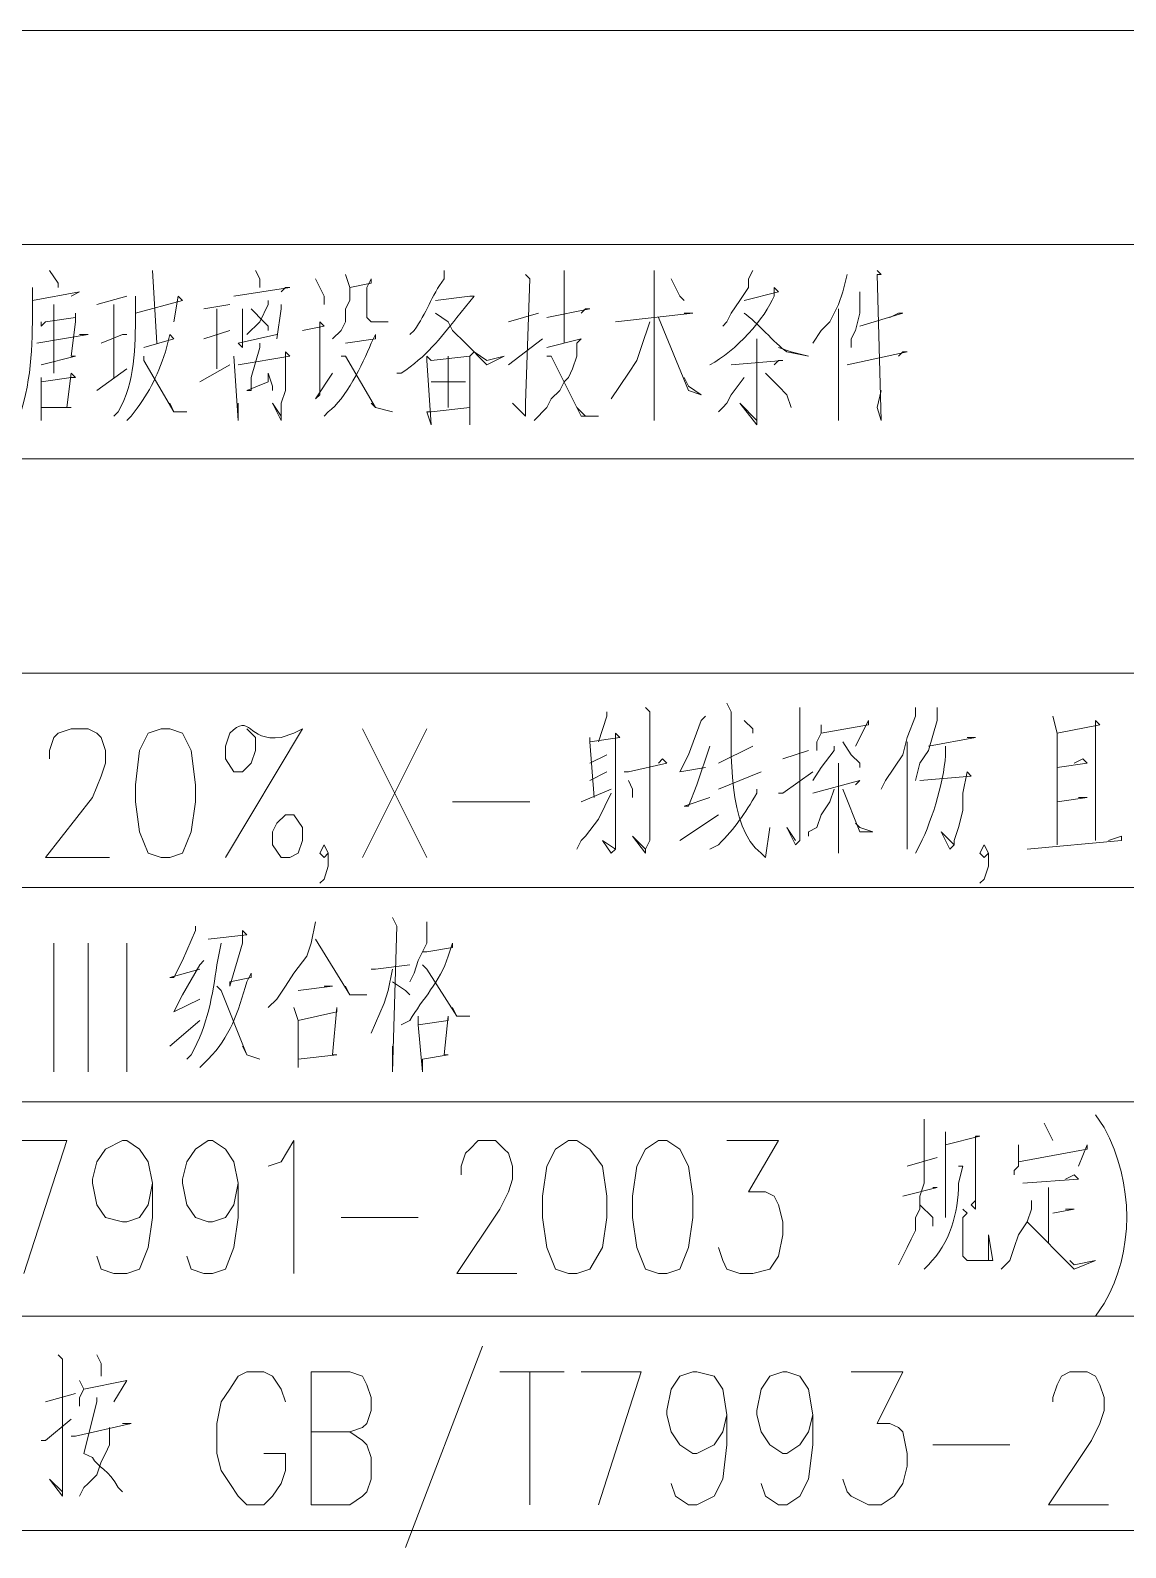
# Model space of a CAD drawing. Header units: millimetres. Extents: x 0 to 819, y 0 to 1152.
# Drawn here: x 679.6 to 725.6, y 832.3 to 896 of the extents above; entities that cross this region are included whole.
import ezdxf

# ---------------------------------------------------------------- set-up
doc = ezdxf.new("R2010")
doc.units = ezdxf.units.MM
doc.layers.add('1', color=7, linetype='Continuous')

msp = doc.modelspace()

# ---------------------------------------------------------------- linework, layer by layer
at = {"layer": '1', "color": 0, "lineweight": 9}
for points in [[(819, 896.001732), (569.34, 896.001732)], [(819, 887.001732), (569.34, 887.001732)], [(680.4, 885.921732), (680.76, 885.381732), (680.76, 885.201732)], [(684.72, 885.921732), (684.9, 882.861732)], [(689.04, 885.921732), (689.22, 885.561732), (689.22, 885.201732)], [(692.82, 885.741732), (693, 885.201732), (693, 884.661732), (692.82, 884.301732), (692.82, 883.761732), (692.64, 883.401732), (692.28, 883.041732)], [(700.38, 885.741732), (700.56, 885.561732), (700.38, 880.341732), (700.38, 879.981732), (700.38, 879.801732), (699.84, 880.341732), (700.38, 879.801732)], [(702, 885.921732), (702, 885.741732), (702, 885.741732), (702, 882.861732)], [(705.78, 885.921732), (705.78, 885.561732), (705.78, 885.741732), (705.78, 879.621732), (705.78, 879.981732), (705.78, 880.881732)], [(709.92, 885.921732), (709.74, 885.561732), (709.74, 885.201732), (709.38, 884.661732), (709.02, 884.121732), (708.84, 883.761732), (708.66, 883.581732)], [(713.88, 885.741732), (713.7, 885.021732), (713.52, 884.481732), (713.16, 883.761732), (712.8, 883.401732), (712.44, 882.861732)], [(715.14, 885.921732), (715.32, 885.741732), (715.14, 885.741732), (715.32, 879.621732), (715.14, 880.161732), (715.32, 880.881732)], [(688.14, 884.841732), (690.48, 885.201732), (690.3, 885.201732), (690.12, 885.021732)], [(691.56, 885.561732), (691.92, 884.841732), (691.92, 884.481732)], [(693, 885.201732), (693.9, 885.381732), (693.9, 885.561732), (693.72, 885.201732), (693.72, 883.941732), (693.9, 883.761732), (694.08, 883.761732), (694.26, 883.761732), (694.44, 883.761732), (694.62, 883.761732), (694.62, 883.761732)], [(706.5, 885.561732), (706.68, 885.201732), (706.86, 884.841732), (707.04, 884.661732)], [(679.68, 884.661732), (681.66, 885.021732), (681.66, 885.021732), (681.3, 884.841732)], [(680.58, 884.481732), (680.58, 884.301732), (680.58, 881.601732)], [(683.64, 884.841732), (682.38, 884.481732)], [(683.1, 884.481732), (683.1, 881.421732)], [(684, 884.121732), (685.98, 884.661732), (685.8, 884.841732), (685.62, 883.761732)], [(686.88, 884.301732), (687.96, 884.481732)], [(689.58, 884.661732), (689.58, 884.481732), (689.22, 883.761732), (688.68, 883.221732)], [(690.12, 884.481732), (690.12, 884.301732), (689.94, 883.041732)], [(714.42, 885.021732), (714.42, 884.121732), (714.24, 883.401732), (714.06, 883.041732), (714.06, 882.681732)], [(680.04, 883.761732), (680.04, 883.581732), (680.22, 883.761732), (681.48, 883.941732), (681.48, 884.121732), (681.48, 883.761732), (681.3, 882.321732), (681.48, 882.321732), (680.04, 881.961732)], [(687.42, 881.781732), (687.42, 884.301732)], [(688.5, 884.301732), (688.5, 884.121732), (688.5, 882.681732), (688.32, 882.861732), (689.94, 883.221732)], [(688.86, 884.301732), (689.4, 883.761732), (689.58, 883.581732), (689.58, 883.401732)], [(696.6, 884.121732), (696.6, 884.121732), (697.14, 883.761732), (697.32, 883.401732), (697.86, 882.861732), (698.76, 881.961732), (699.48, 882.321732), (698.76, 882.141732), (698.22, 882.501732), (698.04, 882.321732), (696.42, 882.141732), (696.24, 882.321732), (696.24, 882.141732), (696.42, 879.441732), (696.24, 879.981732), (696.42, 879.981732), (696.42, 879.981732), (698.04, 880.161732), (698.04, 879.441732), (698.04, 882.321732)], [(699.66, 883.761732), (700.92, 884.121732)], [(701.28, 883.941732), (703.08, 884.301732), (702.9, 884.301732), (702.72, 884.121732)], [(704.16, 883.761732), (707.4, 884.121732), (707.22, 884.121732), (707.04, 884.121732)], [(705.96, 883.941732), (707.22, 880.881732), (707.76, 880.701732), (707.22, 881.061732), (707.04, 881.421732)], [(713.52, 884.301732), (713.52, 879.621732), (713.52, 880.521732)], [(714.42, 883.581732), (716.22, 884.121732), (716.04, 884.121732), (715.68, 883.941732)], [(679.86, 882.861732), (682.02, 883.221732), (681.84, 883.221732), (681.66, 883.221732)], [(683.64, 883.221732), (683.46, 883.221732), (682.56, 882.861732)], [(687.96, 883.401732), (686.88, 883.041732)], [(691.02, 883.401732), (691.92, 883.581732), (691.74, 883.761732), (691.74, 883.401732), (691.74, 880.701732), (691.56, 880.521732), (692.28, 881.601732)], [(705.6, 883.761732), (705.24, 882.681732), (705.24, 882.681732), (705.06, 882.141732), (704.7, 881.601732), (703.98, 880.521732)], [(689.22, 882.861732), (689.22, 882.681732), (688.86, 881.421732), (688.86, 880.881732), (688.68, 880.881732), (689.58, 881.241732), (689.58, 881.601732), (689.76, 881.061732), (689.76, 880.881732)], [(699.66, 881.961732), (701.1, 883.041732)], [(701.28, 882.681732), (702.72, 883.041732), (702.72, 883.041732), (702.54, 882.861732), (702.54, 882.321732), (702.36, 881.781732), (702.18, 881.421732), (702, 881.241732), (701.82, 880.881732), (701.46, 880.521732), (701.28, 880.161732), (701.1, 879.981732), (700.92, 879.801732), (700.74, 879.621732)], [(710.1, 882.861732), (710.1, 879.441732), (709.38, 880.341732), (710.1, 879.621732)], [(710.1, 883.041732), (710.1, 882.861732)], [(684.36, 882.321732), (684.36, 882.141732), (685.62, 879.981732), (686.16, 879.981732), (685.62, 879.981732), (685.44, 880.341732)], [(686.7, 881.241732), (687.96, 881.961732)], [(688.14, 882.321732), (688.32, 879.621732), (688.32, 879.981732), (688.32, 880.341732)], [(688.32, 881.961732), (690.48, 882.321732), (690.3, 882.501732), (690.3, 882.141732), (690.3, 880.881732), (690.12, 880.341732), (690.12, 879.801732), (690.12, 879.621732), (689.76, 880.341732), (690.12, 879.801732)], [(692.64, 882.321732), (692.82, 882.321732), (694.08, 880.161732), (694.8, 879.981732), (694.08, 880.161732), (693.9, 880.341732)], [(697.14, 882.321732), (697.14, 880.161732)], [(701.28, 882.321732), (701.46, 882.321732), (702.72, 879.801732), (703.44, 879.801732), (702.9, 879.801732), (702.54, 880.161732)], [(709.02, 881.961732), (711.18, 882.141732), (711, 882.141732), (710.82, 881.961732)], [(713.88, 881.961732), (716.4, 882.501732), (716.22, 882.501732), (716.04, 882.321732)], [(680.04, 881.421732), (680.04, 881.061732), (680.04, 879.621732), (680.04, 879.981732), (680.04, 880.161732), (681.3, 880.161732), (681.12, 880.161732), (681.3, 881.601732), (681.48, 881.421732), (681.3, 881.421732), (680.04, 881.241732)], [(682.38, 880.881732), (683.64, 881.781732)], [(709.56, 881.421732), (709.02, 880.701732), (708.84, 880.341732), (708.66, 880.161732), (708.48, 879.981732), (708.48, 879.981732)], [(710.46, 881.601732), (711, 881.061732), (711.36, 880.701732), (711.54, 880.161732)], [(696.42, 881.241732), (697.86, 881.241732)], [(819, 878.001732), (569.34, 878.001732)], [(819, 869.001732), (569.34, 869.001732)], [(703.8, 867.381732), (703.8, 867.201732), (703.44, 866.121732)], [(705.42, 867.561732), (705.6, 867.381732), (705.6, 867.201732), (705.6, 861.981732), (705.42, 861.621732), (705.42, 861.441732), (705.42, 861.441732), (704.88, 862.161732), (705.42, 861.621732), (705.42, 861.621732)], [(711.9, 867.561732), (711.9, 867.201732), (711.9, 867.381732), (711.9, 862.341732), (711.9, 861.981732), (711.72, 861.801732), (711.36, 862.521732), (711.72, 861.981732)], [(716.76, 867.561732), (716.76, 867.201732), (716.4, 866.301732), (716.22, 865.581732), (715.5, 864.501732), (715.32, 864.141732)], [(717.66, 867.561732), (717.66, 867.021732), (717.3, 865.761732), (716.94, 865.221732), (716.76, 864.501732)], [(680.4, 865.401732), (680.4, 865.761732), (680.58, 866.301732), (680.76, 866.481732), (681.3, 866.661732), (682.02, 866.661732), (682.38, 866.481732), (682.56, 866.301732), (682.74, 865.761732), (682.74, 865.221732), (682.56, 864.681732), (682.2, 863.781732), (680.22, 861.261732), (682.92, 861.261732)], [(685.08, 866.661732), (684.54, 866.481732), (684.18, 865.761732), (684, 864.321732), (684, 863.601732), (684.18, 862.341732), (684.54, 861.441732), (685.08, 861.261732), (685.44, 861.261732), (685.98, 861.441732), (686.34, 862.341732), (686.52, 863.601732), (686.52, 864.321732), (686.34, 865.761732), (685.98, 866.481732), (685.44, 866.661732), (685.08, 866.661732)], [(687.78, 861.261732), (691.02, 866.661732)], [(693.54, 861.261732), (696.24, 866.661732)], [(693.54, 866.661732), (696.24, 861.261732)], [(707.94, 867.201732), (707.76, 867.021732), (707.22, 865.581732), (706.86, 864.861732), (707.94, 865.041732)], [(709.92, 866.481732), (709.92, 866.661732), (709.56, 867.021732)], [(712.8, 866.841732), (712.8, 866.481732), (712.62, 866.121732), (712.62, 865.761732)], [(712.8, 866.481732), (714.78, 866.841732), (714.78, 867.021732), (714.24, 865.941732)], [(722.52, 867.201732), (722.7, 866.481732), (722.7, 861.801732)], [(722.7, 866.481732), (724.5, 866.841732), (724.32, 867.021732), (724.32, 863.781732), (724.32, 861.981732)], [(703.08, 866.121732), (704.34, 866.301732), (704.16, 866.481732), (704.16, 861.621732), (704.16, 861.621732), (703.98, 861.441732), (703.62, 861.981732), (703.62, 861.981732), (704.16, 861.621732)], [(703.08, 866.301732), (703.08, 866.121732), (703.26, 863.781732)], [(713.7, 866.121732), (714.06, 865.581732), (714.42, 865.221732), (714.42, 865.041732)], [(716.4, 866.121732), (716.4, 861.621732), (716.4, 861.801732), (716.4, 862.521732)], [(717.3, 865.941732), (719.28, 866.301732), (719.1, 866.301732), (718.92, 866.301732)], [(703.08, 865.221732), (703.8, 865.581732)], [(704.52, 864.861732), (704.7, 864.861732), (706.32, 865.221732), (706.14, 865.401732), (705.96, 865.221732)], [(708.12, 865.941732), (707.58, 864.321732), (707.22, 863.421732), (707.04, 863.421732), (708.12, 863.781732)], [(708.48, 865.221732), (709.92, 865.941732)], [(711.18, 865.401732), (712.26, 865.761732)], [(713.34, 865.941732), (713.34, 865.761732), (712.8, 865.041732), (712.44, 864.501732)], [(722.7, 865.041732), (723.96, 865.221732), (723.78, 865.401732), (723.42, 865.221732)], [(703.8, 864.861732), (703.08, 864.501732)], [(708.48, 864.141732), (710.28, 864.861732)], [(711, 863.961732), (711.18, 863.961732), (712.44, 864.861732)], [(713.52, 865.221732), (713.52, 865.041732), (713.52, 865.041732), (713.52, 861.441732), (713.52, 861.801732), (713.52, 861.981732)], [(716.94, 864.501732), (719.1, 864.681732), (718.92, 864.861732), (718.74, 863.961732), (718.74, 863.241732), (718.56, 862.521732), (718.38, 861.981732), (718.38, 861.801732), (718.2, 861.621732), (717.84, 862.341732), (718.38, 861.801732), (718.38, 861.981732)], [(703.98, 864.141732), (702.72, 863.601732)], [(704.7, 864.501732), (704.88, 864.141732), (704.88, 863.961732), (704.88, 863.781732)], [(713.34, 864.141732), (713.16, 863.601732), (712.8, 863.061732), (712.62, 862.521732), (712.26, 862.341732), (712.26, 862.161732)], [(712.44, 863.961732), (714.42, 864.501732), (714.42, 864.501732), (714.24, 864.321732)], [(713.7, 864.141732), (714.42, 862.341732), (714.96, 862.341732), (714.42, 862.521732), (714.24, 862.701732)], [(697.32, 863.601732), (700.56, 863.601732)], [(703.98, 863.961732), (703.44, 862.881732), (702.9, 862.161732), (702.72, 861.981732), (702.54, 861.621732)], [(722.7, 863.601732), (723.96, 863.781732), (723.78, 863.781732), (723.6, 863.781732)], [(690.3, 863.061732), (689.94, 862.701732), (689.76, 862.341732), (689.76, 861.801732), (690.12, 861.261732), (690.48, 861.261732), (690.84, 861.441732), (691.02, 861.981732), (691.02, 862.521732), (690.66, 863.061732), (690.3, 863.061732)], [(706.86, 861.981732), (708.48, 863.061732)], [(721.44, 861.621732), (725.4, 861.981732), (725.4, 862.161732), (724.86, 861.981732)], [(692.1, 861.441732), (691.92, 861.261732), (691.74, 861.441732), (691.92, 861.801732), (692.1, 861.441732), (692.1, 860.901732), (691.92, 860.361732), (691.74, 860.181732)], [(719.82, 861.441732), (719.64, 861.261732), (719.46, 861.441732), (719.64, 861.801732), (719.82, 861.441732), (719.82, 860.901732), (719.64, 860.361732), (719.46, 860.181732)], [(819, 860.001732), (600.48, 860.001732)], [(686.52, 858.381732), (686.52, 858.201732), (685.98, 856.941732), (685.62, 856.221732), (685.44, 856.221732), (686.7, 856.581732)], [(691.56, 858.561732), (691.38, 857.661732), (691.2, 857.121732), (690.66, 856.401732), (690.3, 855.861732), (689.94, 855.321732), (689.58, 854.961732)], [(694.8, 858.741732), (694.98, 858.381732), (694.8, 852.261732), (694.8, 852.621732), (694.8, 853.341732)], [(696.24, 858.561732), (696.24, 858.201732), (696.24, 857.661732), (695.88, 856.941732), (695.7, 856.401732), (695.52, 856.041732)], [(691.56, 857.841732), (693, 855.501732), (693.72, 855.501732), (693, 855.501732), (692.82, 855.861732)], [(680.58, 852.261732), (680.58, 857.661732)], [(682.02, 852.261732), (682.02, 857.661732)], [(683.64, 852.261732), (683.64, 857.661732)], [(686.88, 856.941732), (686.7, 856.761732), (685.98, 855.501732), (685.62, 854.781732), (685.62, 854.781732), (686.7, 855.321732)], [(693.9, 856.581732), (694.08, 856.581732), (695.52, 856.761732)], [(694.8, 856.581732), (694.62, 855.681732), (694.44, 855.141732), (693.9, 853.881732)], [(696.06, 856.761732), (696.24, 856.581732), (697.5, 854.601732), (698.04, 854.601732), (697.5, 854.601732), (697.32, 854.961732)], [(687.42, 855.861732), (687.6, 855.681732), (688.68, 852.981732), (689.22, 852.801732), (688.68, 852.981732), (688.5, 853.341732)], [(690.84, 855.681732), (692.28, 855.861732), (692.28, 855.861732), (691.92, 855.861732)], [(694.8, 856.041732), (695.34, 855.681732), (695.52, 855.501732)], [(690.66, 854.961732), (690.84, 854.421732), (690.84, 853.521732), (690.84, 852.441732), (690.84, 852.801732), (692.46, 852.981732), (692.28, 852.981732), (692.46, 854.961732), (692.46, 854.781732), (690.84, 854.421732)], [(695.88, 854.601732), (695.88, 854.241732), (696.06, 852.261732), (696.06, 852.801732), (697.14, 852.981732), (696.96, 852.981732), (697.14, 854.601732), (697.14, 854.421732), (695.88, 854.241732)], [(685.44, 853.341732), (686.7, 854.421732)], [(819, 851.001732), (569.34, 851.001732)], [(717.12, 850.281732), (717.12, 849.921732), (717.12, 849.741732), (717.12, 848.661732), (717.12, 847.941732), (717.12, 847.581732), (716.94, 847.041732), (716.94, 846.501732), (716.76, 846.141732), (716.76, 845.601732), (716.58, 845.241732), (716.4, 844.881732), (716.04, 844.161732)], [(722.16, 850.101732), (722.52, 849.381732), (722.52, 849.381732)], [(718.02, 849.741732), (718.02, 846.141732), (718.02, 846.861732)], [(718.02, 849.201732), (719.46, 849.561732), (719.28, 849.561732), (719.28, 849.381732), (719.28, 847.221732), (719.28, 846.501732), (719.1, 846.681732), (719.28, 846.861732)], [(678.6, 849.381732), (681.12, 849.381732), (679.32, 843.801732)], [(684.72, 847.581732), (684.54, 846.681732), (684.18, 846.141732), (683.64, 845.961732), (683.46, 845.961732), (682.74, 846.141732), (682.38, 846.681732), (682.2, 847.581732), (682.2, 847.761732), (682.38, 848.481732), (682.74, 849.021732), (683.46, 849.381732), (683.64, 849.381732), (684.18, 849.021732), (684.54, 848.481732), (684.72, 847.581732), (684.72, 846.141732), (684.54, 844.881732), (684.18, 843.981732), (683.64, 843.801732), (683.1, 843.801732), (682.56, 843.981732), (682.38, 844.521732)], [(688.32, 847.581732), (688.14, 846.681732), (687.78, 846.141732), (687.24, 845.961732), (687.06, 845.961732), (686.52, 846.141732), (686.16, 846.681732), (685.98, 847.581732), (685.98, 847.761732), (686.16, 848.481732), (686.52, 849.021732), (687.06, 849.381732), (687.24, 849.381732), (687.78, 849.021732), (688.14, 848.481732), (688.32, 847.581732), (688.32, 846.141732), (688.14, 844.881732), (687.78, 843.981732), (687.24, 843.801732), (686.88, 843.801732), (686.34, 843.981732), (686.16, 844.521732)], [(689.58, 848.301732), (690.12, 848.481732), (690.66, 849.381732), (690.66, 843.801732)], [(697.68, 847.941732), (697.68, 848.301732), (697.86, 848.841732), (698.04, 849.021732), (698.4, 849.381732), (699.12, 849.381732), (699.48, 849.021732), (699.66, 848.841732), (699.84, 848.301732), (699.84, 847.761732), (699.66, 847.221732), (699.3, 846.501732), (697.5, 843.801732), (700.02, 843.801732)], [(702.18, 849.381732), (701.64, 849.021732), (701.28, 848.301732), (701.1, 847.041732), (701.1, 846.141732), (701.28, 844.881732), (701.64, 843.981732), (702.18, 843.801732), (702.54, 843.801732), (703.08, 843.981732), (703.62, 844.881732), (703.8, 846.141732), (703.8, 847.041732), (703.62, 848.301732), (703.08, 849.021732), (702.54, 849.381732), (702.18, 849.381732)], [(705.96, 849.381732), (705.42, 849.021732), (705.06, 848.301732), (704.88, 847.041732), (704.88, 846.141732), (705.06, 844.881732), (705.42, 843.981732), (705.96, 843.801732), (706.32, 843.801732), (706.86, 843.981732), (707.22, 844.881732), (707.4, 846.141732), (707.4, 847.041732), (707.22, 848.301732), (706.86, 849.021732), (706.32, 849.381732), (705.96, 849.381732)], [(708.84, 849.381732), (711, 849.381732), (709.74, 847.221732), (710.46, 847.221732), (710.82, 847.041732), (711, 846.681732), (711.18, 845.961732), (711.18, 845.421732), (711, 844.521732), (710.64, 843.981732), (709.92, 843.801732), (709.38, 843.801732), (708.84, 843.981732), (708.66, 844.341732), (708.48, 844.881732)], [(721.08, 849.201732), (721.08, 848.661732), (721.08, 848.301732), (720.9, 848.121732), (720.9, 847.941732)], [(721.08, 848.481732), (723.96, 849.021732), (723.96, 849.201732), (723.6, 848.301732)], [(716.4, 848.301732), (717.66, 848.661732)], [(721.26, 847.581732), (723.6, 847.761732), (723.42, 847.941732), (723.06, 847.761732)], [(716.22, 847.041732), (717.66, 847.401732), (717.48, 847.401732), (717.48, 847.401732)], [(721.62, 846.861732), (721.62, 846.501732), (721.44, 845.961732), (721.08, 845.421732), (720.9, 844.881732), (720.72, 844.341732), (720.36, 843.981732)], [(722.34, 847.401732), (722.34, 845.061732)], [(716.94, 846.681732), (717.48, 846.141732), (717.48, 845.781732)], [(718.74, 846.501732), (718.92, 846.321732), (718.74, 846.141732), (718.74, 844.701732), (718.74, 844.521732), (718.92, 844.341732), (718.92, 844.341732), (719.64, 844.341732), (720, 844.341732), (719.82, 845.421732), (719.82, 844.341732)], [(722.52, 846.321732), (722.52, 846.321732), (723.42, 846.501732), (723.24, 846.501732), (723.06, 846.501732)], [(692.64, 846.141732), (695.88, 846.141732)], [(721.44, 845.961732), (721.44, 845.961732), (723.42, 843.981732), (724.32, 844.341732), (723.42, 844.161732), (723.24, 844.341732)], [(819, 842.001732), (569.34, 842.001732)], [(698.58, 840.741732), (695.34, 832.281732)], [(680.76, 840.381732), (680.94, 840.201732), (680.94, 840.201732), (680.94, 834.801732), (680.94, 834.621732), (680.94, 834.441732), (680.4, 835.161732), (680.94, 834.621732)], [(682.38, 840.381732), (682.56, 840.021732), (682.56, 839.841732), (682.56, 839.481732)], [(681.66, 839.301732), (681.84, 838.941732), (681.66, 838.581732), (681.66, 838.221732), (681.66, 838.221732)], [(681.84, 838.941732), (683.64, 839.301732), (683.64, 839.301732), (683.1, 838.401732)], [(690.3, 838.401732), (690.12, 838.941732), (689.76, 839.481732), (689.4, 839.661732), (688.68, 839.661732), (688.32, 839.481732), (687.96, 838.941732), (687.6, 838.401732), (687.42, 837.501732), (687.42, 836.241732), (687.6, 835.521732), (687.96, 834.981732), (688.32, 834.441732), (688.68, 834.081732), (689.4, 834.081732), (689.76, 834.441732), (690.12, 834.981732), (690.3, 835.521732), (690.3, 836.241732), (689.4, 836.241732)], [(691.38, 834.081732), (691.38, 839.661732), (693, 839.661732), (693.54, 839.481732), (693.72, 839.121732), (693.9, 838.581732), (693.9, 838.041732), (693.72, 837.501732), (693.54, 837.321732), (693, 837.141732), (691.38, 837.141732)], [(699.3, 839.661732), (702, 839.661732)], [(700.56, 839.661732), (700.56, 834.081732)], [(702.72, 839.661732), (705.24, 839.661732), (703.44, 834.081732)], [(708.84, 837.861732), (708.66, 837.141732), (708.3, 836.601732), (707.58, 836.241732), (707.4, 836.241732), (706.86, 836.601732), (706.5, 837.141732), (706.32, 837.861732), (706.32, 838.041732), (706.5, 838.941732), (706.86, 839.481732), (707.4, 839.661732), (707.58, 839.661732), (708.3, 839.481732), (708.66, 838.941732), (708.84, 837.861732), (708.84, 836.601732), (708.66, 835.161732), (708.3, 834.441732), (707.58, 834.081732), (707.22, 834.081732), (706.68, 834.441732), (706.5, 834.981732)], [(712.44, 837.861732), (712.26, 837.141732), (711.9, 836.601732), (711.36, 836.241732), (711.18, 836.241732), (710.64, 836.601732), (710.28, 837.141732), (710.1, 837.861732), (710.1, 838.041732), (710.28, 838.941732), (710.64, 839.481732), (711.18, 839.661732), (711.36, 839.661732), (711.9, 839.481732), (712.26, 838.941732), (712.44, 837.861732), (712.44, 836.601732), (712.26, 835.161732), (711.9, 834.441732), (711.36, 834.081732), (711, 834.081732), (710.46, 834.441732), (710.28, 834.981732)], [(714.06, 839.661732), (716.22, 839.661732), (715.14, 837.501732), (715.68, 837.501732), (716.04, 837.321732), (716.22, 837.141732), (716.4, 836.241732), (716.4, 835.701732), (716.22, 834.981732), (715.86, 834.441732), (715.32, 834.081732), (714.78, 834.081732), (714.06, 834.441732), (713.88, 834.621732), (713.7, 835.161732)], [(722.52, 838.401732), (722.52, 838.581732), (722.7, 839.121732), (722.88, 839.481732), (723.24, 839.661732), (723.96, 839.661732), (724.32, 839.481732), (724.5, 839.121732), (724.68, 838.581732), (724.68, 838.041732), (724.5, 837.501732), (724.14, 836.781732), (722.34, 834.081732), (724.86, 834.081732)], [(680.22, 838.401732), (681.48, 838.761732)], [(680.04, 836.781732), (680.22, 836.781732), (681.3, 837.681732)], [(681.3, 836.961732), (681.48, 836.961732), (681.48, 836.961732), (683.82, 837.501732), (683.46, 837.501732)], [(682.92, 837.321732), (682.92, 836.601732), (682.74, 836.241732), (682.56, 835.881732), (682.38, 835.341732), (682.02, 834.981732), (681.84, 834.801732), (681.66, 834.441732)], [(693, 837.141732), (693.54, 836.781732), (693.72, 836.601732), (693.9, 836.061732), (693.9, 835.161732), (693.72, 834.621732), (693.54, 834.441732), (693, 834.081732), (691.38, 834.081732)], [(717.48, 836.601732), (720.72, 836.601732)], [(819, 833.001732), (569.34, 833.001732)]]:
    msp.add_lwpolyline(points, dxfattribs=at)
for points, knots in [([(696.96, 885.921732), (696.96, 885.921732), (696.96, 885.561732), (696.96, 885.561732), (696.42, 884.841732), (696.24, 884.121732), (695.7, 883.401732), (695.7, 883.401732), (695.52, 883.221732), (695.52, 883.221732)], [0, 0, 0, 0, 1, 1, 1, 2, 2, 2, 3, 3, 3, 3]), ([(679.68, 885.201732), (679.68, 885.201732), (679.68, 884.661732), (679.68, 884.661732), (679.68, 883.041732), (679.68, 881.421732), (679.14, 879.801732), (679.14, 879.801732), (679.14, 879.621732), (679.14, 879.621732)], [0, 0, 0, 0, 1, 1, 1, 2, 2, 2, 3, 3, 3, 3]), ([(709.56, 884.661732), (709.56, 884.661732), (711, 885.021732), (711, 885.021732), (711, 885.021732), (710.82, 885.201732), (710.82, 885.201732), (710.82, 885.201732), (710.82, 884.841732), (710.82, 884.841732), (710.46, 883.941732), (709.2, 882.501732), (708.12, 881.961732), (708.12, 881.961732), (708.12, 881.961732), (708.12, 881.961732)], [0, 0, 0, 0, 1, 1, 1, 2, 2, 2, 3, 3, 3, 4, 4, 4, 5, 5, 5, 5]), ([(684, 884.841732), (684, 884.841732), (684, 884.121732), (684, 884.121732), (684, 882.681732), (684, 881.241732), (683.28, 879.981732), (683.28, 879.981732), (683.1, 879.801732), (683.1, 879.801732)], [0, 0, 0, 0, 1, 1, 1, 2, 2, 2, 3, 3, 3, 3]), ([(696.6, 884.661732), (696.6, 884.661732), (698.04, 884.841732), (698.04, 884.841732), (698.04, 884.841732), (698.04, 884.841732), (698.04, 884.841732), (698.04, 884.841732), (698.22, 884.841732), (698.22, 884.841732), (698.22, 884.841732), (697.5, 883.941732), (697.5, 883.941732), (696.78, 883.041732), (696.24, 882.321732), (695.16, 881.601732), (695.16, 881.601732), (694.98, 881.601732), (694.98, 881.601732)], [0, 0, 0, 0, 1, 1, 1, 2, 2, 2, 3, 3, 3, 4, 4, 4, 5, 5, 5, 6, 6, 6, 6]), ([(709.56, 884.121732), (709.56, 884.121732), (709.56, 884.121732), (709.56, 884.121732), (710.1, 883.761732), (710.82, 882.861732), (711.36, 882.501732), (711.36, 882.501732), (712.26, 882.321732), (712.26, 882.321732), (712.26, 882.321732), (711.54, 882.501732), (711.54, 882.501732), (711.54, 882.501732), (711, 882.681732), (711, 882.681732)], [0, 0, 0, 0, 1, 1, 1, 2, 2, 2, 3, 3, 3, 4, 4, 4, 5, 5, 5, 5]), ([(684.36, 882.681732), (684.36, 882.681732), (685.62, 883.041732), (685.62, 883.041732), (685.62, 883.041732), (685.44, 883.221732), (685.44, 883.221732), (685.44, 883.221732), (685.26, 882.501732), (685.26, 882.501732), (684.9, 881.421732), (684.54, 880.701732), (683.82, 879.801732), (683.82, 879.801732), (683.64, 879.621732), (683.64, 879.621732)], [0, 0, 0, 0, 1, 1, 1, 2, 2, 2, 3, 3, 3, 4, 4, 4, 5, 5, 5, 5]), ([(692.82, 882.861732), (692.82, 882.861732), (694.08, 883.041732), (694.08, 883.041732), (694.08, 883.041732), (694.08, 883.221732), (694.08, 883.221732), (694.08, 883.221732), (693.9, 882.861732), (693.9, 882.861732), (693.54, 881.961732), (692.82, 880.521732), (692.1, 879.981732), (692.1, 879.981732), (691.92, 879.801732), (691.92, 879.801732)], [0, 0, 0, 0, 1, 1, 1, 2, 2, 2, 3, 3, 3, 4, 4, 4, 5, 5, 5, 5]), ([(688.68, 866.661732), (688.68, 866.661732), (689.04, 866.301732), (689.04, 866.301732), (689.04, 866.301732), (689.04, 865.761732), (689.04, 865.761732), (689.04, 865.761732), (688.86, 865.221732), (688.86, 865.221732), (688.86, 865.221732), (688.5, 864.861732), (688.5, 864.861732), (688.5, 864.861732), (688.14, 864.861732), (688.14, 864.861732), (688.14, 864.861732), (687.78, 865.401732), (687.78, 865.401732), (687.78, 865.401732), (687.78, 865.941732), (687.78, 865.941732), (687.78, 865.941732), (687.96, 866.481732), (687.96, 866.481732), (688.86, 867.381732), (688.68, 866.121732), (690.12, 866.301732), (690.12, 866.301732), (690.66, 866.481732), (690.66, 866.481732), (690.66, 866.481732), (691.02, 866.661732), (691.02, 866.661732)], [0, 0, 0, 0, 1, 1, 1, 2, 2, 2, 3, 3, 3, 4, 4, 4, 5, 5, 5, 6, 6, 6, 7, 7, 7, 8, 8, 8, 9, 9, 9, 10, 10, 10, 11, 11, 11, 11]), ([(708.84, 867.741732), (708.84, 867.741732), (709.02, 867.381732), (709.02, 867.381732), (709.02, 865.761732), (708.84, 862.521732), (710.28, 861.441732), (710.28, 861.441732), (710.46, 861.261732), (710.46, 861.261732), (710.46, 861.261732), (710.64, 862.521732), (710.64, 862.521732), (710.64, 862.521732), (710.46, 861.261732), (710.46, 861.261732)], [0, 0, 0, 0, 1, 1, 1, 2, 2, 2, 3, 3, 3, 4, 4, 4, 5, 5, 5, 5]), ([(718.02, 865.941732), (718.02, 865.941732), (718.02, 865.761732), (718.02, 865.761732), (718.02, 864.681732), (717.48, 862.881732), (716.94, 861.801732), (716.94, 861.801732), (716.76, 861.441732), (716.76, 861.441732)], [0, 0, 0, 0, 1, 1, 1, 2, 2, 2, 3, 3, 3, 3]), ([(710.1, 864.141732), (710.1, 864.141732), (710.1, 863.961732), (710.1, 863.961732), (709.56, 863.061732), (709.2, 862.521732), (708.48, 861.801732), (708.48, 861.801732), (708.12, 861.621732), (708.12, 861.621732)], [0, 0, 0, 0, 1, 1, 1, 2, 2, 2, 3, 3, 3, 3]), ([(687.06, 857.841732), (687.06, 857.841732), (688.68, 858.021732), (688.68, 858.021732), (688.68, 858.021732), (688.5, 858.201732), (688.5, 858.201732), (688.5, 858.201732), (688.5, 857.661732), (688.5, 857.661732), (688.5, 857.661732), (687.96, 855.861732), (687.96, 855.861732), (687.96, 855.861732), (687.96, 856.041732), (687.96, 856.041732), (687.96, 856.041732), (688.86, 856.221732), (688.86, 856.221732), (688.86, 856.221732), (688.86, 856.401732), (688.86, 856.401732), (688.86, 856.401732), (688.68, 856.041732), (688.68, 856.041732), (688.32, 854.781732), (687.96, 853.701732), (687.06, 852.801732), (687.06, 852.801732), (686.7, 852.441732), (686.7, 852.441732)], [0, 0, 0, 0, 1, 1, 1, 2, 2, 2, 3, 3, 3, 4, 4, 4, 5, 5, 5, 6, 6, 6, 7, 7, 7, 8, 8, 8, 9, 9, 9, 10, 10, 10, 10]), ([(687.6, 857.661732), (687.6, 857.661732), (687.42, 856.761732), (687.42, 856.761732), (687.24, 855.501732), (687.06, 854.241732), (686.34, 852.981732), (686.34, 852.981732), (686.16, 852.801732), (686.16, 852.801732)], [0, 0, 0, 0, 1, 1, 1, 2, 2, 2, 3, 3, 3, 3]), ([(696.06, 857.301732), (696.06, 857.301732), (696.24, 857.301732), (696.24, 857.301732), (696.24, 857.301732), (697.32, 857.481732), (697.32, 857.481732), (697.32, 857.481732), (697.32, 857.661732), (697.32, 857.661732), (697.32, 857.661732), (697.14, 857.121732), (697.14, 857.121732), (696.78, 856.041732), (696.06, 855.321732), (695.52, 854.421732), (695.52, 854.421732), (695.16, 854.241732), (695.16, 854.241732)], [0, 0, 0, 0, 1, 1, 1, 2, 2, 2, 3, 3, 3, 4, 4, 4, 5, 5, 5, 6, 6, 6, 6]), ([(724.32, 850.461732), (724.32, 850.461732), (724.68, 849.921732), (724.68, 849.921732), (725.94, 847.581732), (725.94, 844.701732), (724.68, 842.541732), (724.68, 842.541732), (724.32, 842.001732), (724.32, 842.001732)], [0, 0, 0, 0, 1, 1, 1, 2, 2, 2, 3, 3, 3, 3]), ([(718.56, 848.301732), (718.56, 848.301732), (718.74, 848.301732), (718.74, 848.301732), (718.74, 848.301732), (718.56, 847.581732), (718.56, 847.581732), (718.56, 846.321732), (718.2, 845.061732), (717.3, 844.161732), (717.3, 844.161732), (717.12, 843.981732), (717.12, 843.981732)], [0, 0, 0, 0, 1, 1, 1, 2, 2, 2, 3, 3, 3, 4, 4, 4, 4]), ([(682.38, 838.581732), (682.38, 838.581732), (682.38, 838.401732), (682.38, 838.401732), (682.38, 838.401732), (681.84, 836.241732), (681.84, 836.241732), (681.84, 836.241732), (682.2, 836.061732), (682.2, 836.061732), (682.38, 835.701732), (682.92, 835.521732), (683.28, 834.801732), (683.28, 834.801732), (683.46, 834.621732), (683.46, 834.621732)], [0, 0, 0, 0, 1, 1, 1, 2, 2, 2, 3, 3, 3, 4, 4, 4, 5, 5, 5, 5])]:
    msp.add_open_spline(points, degree=3, knots=knots, dxfattribs=at)

doc.saveas('drawing.dxf')
